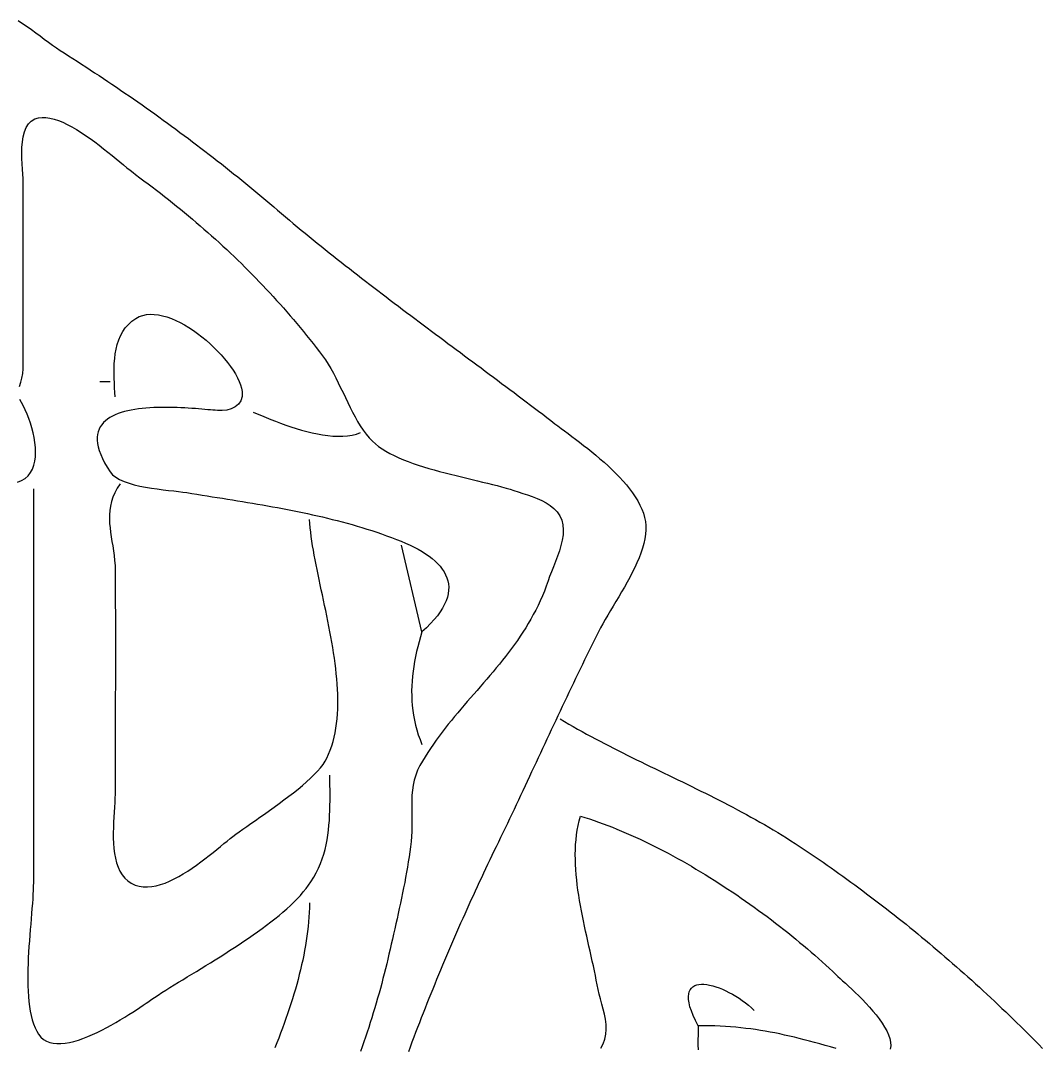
# Model space of a CAD drawing. Header units: millimetres. Extents: x 11 to 803, y 3 to 1113.
# Drawn here: x 406 to 605.9, y 908.7 to 1109.5 of the extents above; entities that cross this region are included whole.
import ezdxf

# ---------------------------------------------------------------- set-up
doc = ezdxf.new("R2010")
doc.units = ezdxf.units.MM
doc.layers.add('0_0_0', color=3, linetype='Continuous')

msp = doc.modelspace()

# ---------------------------------------------------------------- linework, layer by layer
at = {"layer": '0_0_0'}
for points in [[(405.53, 1109.51), (406.41, 1108.93), (407.28, 1108.34), (408.14, 1107.73), (408.99, 1107.11), (409.83, 1106.5), (410.66, 1105.89), (411.47, 1105.29), (412.26, 1104.71), (413.04, 1104.16), (413.79, 1103.65), (414.52, 1103.17), (415.38, 1102.62), (416.24, 1102.08), (417.1, 1101.53), (417.96, 1100.97), (418.81, 1100.42), (419.66, 1099.86), (420.51, 1099.3), (421.36, 1098.74), (422.21, 1098.18), (423.06, 1097.61), (423.9, 1097.04), (424.75, 1096.47), (425.59, 1095.9), (426.43, 1095.33), (427.27, 1094.75), (428.11, 1094.17), (428.94, 1093.59), (429.77, 1093), (430.61, 1092.42), (431.44, 1091.83), (432.27, 1091.23), (433.09, 1090.64), (433.92, 1090.04), (434.74, 1089.45), (435.57, 1088.85), (436.39, 1088.24), (437.2, 1087.64), (438.02, 1087.03), (438.84, 1086.42), (439.65, 1085.81), (440.46, 1085.19), (441.27, 1084.57), (442.08, 1083.95), (442.89, 1083.33), (443.69, 1082.71), (444.49, 1082.08), (445.29, 1081.45), (446.09, 1080.82), (446.89, 1080.18), (447.68, 1079.55), (448.48, 1078.91), (449.27, 1078.27), (450.06, 1077.62), (450.84, 1076.98), (451.63, 1076.33), (452.41, 1075.68), (453.19, 1075.02), (453.97, 1074.37), (454.75, 1073.71), (455.52, 1073.05), (456.29, 1072.4), (457.05, 1071.75), (457.82, 1071.1), (458.59, 1070.46), (459.36, 1069.81), (460.13, 1069.17), (460.91, 1068.53), (461.68, 1067.89), (462.46, 1067.26), (463.24, 1066.62), (464.02, 1065.99), (464.8, 1065.36), (465.59, 1064.73), (466.37, 1064.1), (467.16, 1063.48), (467.95, 1062.85), (468.74, 1062.23), (469.53, 1061.61), (470.32, 1060.99), (471.12, 1060.37), (471.91, 1059.75), (472.71, 1059.13), (473.51, 1058.52), (474.31, 1057.9), (475.1, 1057.29), (475.91, 1056.68), (476.71, 1056.06), (477.51, 1055.45), (478.31, 1054.84), (479.11, 1054.23), (479.92, 1053.62), (480.72, 1053.02), (481.53, 1052.41), (482.33, 1051.8), (483.14, 1051.2), (483.95, 1050.59), (484.76, 1049.99), (485.56, 1049.38), (486.37, 1048.78), (487.18, 1048.18), (487.99, 1047.57), (488.8, 1046.97), (489.61, 1046.37), (490.41, 1045.77), (491.22, 1045.16), (492.03, 1044.56), (492.84, 1043.96), (493.65, 1043.36), (494.46, 1042.76), (495.27, 1042.16), (496.08, 1041.55), (496.88, 1040.95), (497.69, 1040.35), (498.5, 1039.75), (499.3, 1039.15), (500.11, 1038.54), (500.92, 1037.94), (501.72, 1037.34), (502.53, 1036.73), (503.33, 1036.13), (504.13, 1035.52), (504.93, 1034.92), (505.74, 1034.31), (506.54, 1033.7), (507.34, 1033.1), (508.13, 1032.49), (508.93, 1031.88), (509.73, 1031.27), (510.52, 1030.66), (511.11, 1030.21), (511.74, 1029.74), (512.41, 1029.24), (513.11, 1028.72), (513.83, 1028.17), (514.58, 1027.61), (515.35, 1027.02), (516.14, 1026.41), (516.93, 1025.78), (517.73, 1025.14), (518.53, 1024.48), (519.33, 1023.8), (520.13, 1023.11), (520.91, 1022.4), (521.68, 1021.68), (522.42, 1020.94), (523.15, 1020.2), (523.84, 1019.44), (524.5, 1018.68), (525.12, 1017.91), (525.7, 1017.13), (526.24, 1016.34), (526.72, 1015.55), (527.15, 1014.75), (527.52, 1013.95), (527.83, 1013.14), (528.07, 1012.34), (528.23, 1011.53), (528.32, 1010.72), (528.33, 1009.92), (528.26, 1009.03), (528.12, 1008.14), (527.91, 1007.22), (527.65, 1006.3), (527.34, 1005.36), (526.98, 1004.42), (526.57, 1003.47), (526.13, 1002.51), (525.66, 1001.56), (525.16, 1000.6), (524.64, 999.65), (524.11, 998.7), (523.56, 997.76), (523.01, 996.82), (522.46, 995.9), (521.91, 994.99), (521.37, 994.09), (520.85, 993.21), (520.35, 992.36), (519.88, 991.52), (519.43, 990.7), (519.02, 989.92), (518.57, 989.01), (518.12, 988.1), (517.67, 987.19), (517.22, 986.28), (516.78, 985.37), (516.34, 984.46), (515.89, 983.55), (515.45, 982.64), (515.01, 981.73), (514.57, 980.82), (514.14, 979.91), (513.7, 979), (513.27, 978.08), (512.83, 977.17), (512.4, 976.26), (511.97, 975.34), (511.54, 974.43), (511.11, 973.52), (510.68, 972.6), (510.25, 971.69), (509.82, 970.77), (509.39, 969.86), (508.96, 968.95), (508.54, 968.03), (508.11, 967.12), (507.68, 966.2), (507.25, 965.29), (506.83, 964.37), (506.4, 963.46), (505.97, 962.54), (505.54, 961.63), (505.11, 960.71), (504.68, 959.8), (504.25, 958.88), (503.82, 957.97), (503.39, 957.05), (502.96, 956.14), (502.53, 955.22), (502.1, 954.31), (501.66, 953.4), (501.23, 952.48), (500.79, 951.57), (500.35, 950.65), (499.91, 949.74), (499.47, 948.83), (499.03, 947.92), (498.61, 947.06), (498.2, 946.2), (497.79, 945.34), (497.37, 944.47), (496.96, 943.6), (496.55, 942.73), (496.14, 941.86), (495.73, 940.98), (495.32, 940.1), (494.91, 939.22), (494.51, 938.33), (494.1, 937.44), (493.7, 936.55), (493.29, 935.66), (492.89, 934.76), (492.49, 933.86), (492.09, 932.96), (491.69, 932.05), (491.29, 931.15), (490.89, 930.24), (490.5, 929.33), (490.1, 928.41), (489.71, 927.5), (489.32, 926.58), (488.93, 925.66), (488.54, 924.73), (488.16, 923.81), (487.77, 922.88), (487.39, 921.95), (487.01, 921.02), (486.63, 920.09), (486.25, 919.15), (485.87, 918.22), (485.5, 917.28), (485.12, 916.34), (484.75, 915.39), (484.38, 914.45), (484.02, 913.5), (483.65, 912.56), (483.29, 911.61), (482.93, 910.66), (482.57, 909.7), (482.21, 908.75), (481.86, 907.79)], [(405.78, 1037.96), (406.08, 1038.75), (406.3, 1039.59), (406.44, 1040.47), (406.52, 1041.38), (406.56, 1042.3), (406.56, 1043.23), (406.55, 1044.15), (406.53, 1045.05), (406.52, 1045.92), (406.52, 1077.92), (406.51, 1078.64), (406.46, 1079.49), (406.4, 1080.44), (406.34, 1081.46), (406.29, 1082.52), (406.27, 1083.61), (406.29, 1084.7), (406.37, 1085.76), (406.53, 1086.77), (406.76, 1087.71), (407.1, 1088.56), (407.55, 1089.28), (408.12, 1089.85), (408.84, 1090.26), (409.52, 1090.46), (410.23, 1090.54), (410.98, 1090.53), (411.77, 1090.42), (412.58, 1090.23), (413.42, 1089.95), (414.28, 1089.6), (415.16, 1089.19), (416.05, 1088.72), (416.95, 1088.2), (417.85, 1087.63), (418.75, 1087.03), (419.65, 1086.41), (420.54, 1085.76), (421.41, 1085.1), (422.27, 1084.43), (423.1, 1083.76), (423.92, 1083.1), (424.7, 1082.46), (425.44, 1081.85), (426.15, 1081.26), (426.82, 1080.71), (427.44, 1080.21), (428.01, 1079.76), (428.52, 1079.38), (429.34, 1078.77), (430.16, 1078.17), (430.97, 1077.56), (431.78, 1076.95), (432.58, 1076.34), (433.38, 1075.72), (434.17, 1075.1), (434.96, 1074.48), (435.75, 1073.85), (436.53, 1073.22), (437.31, 1072.59), (438.08, 1071.96), (438.85, 1071.32), (439.62, 1070.67), (440.38, 1070.03), (441.14, 1069.38), (441.89, 1068.72), (442.64, 1068.06), (443.39, 1067.4), (444.13, 1066.74), (444.86, 1066.07), (445.6, 1065.39), (446.33, 1064.72), (447.05, 1064.03), (447.77, 1063.35), (448.49, 1062.66), (449.2, 1061.97), (449.91, 1061.27), (450.61, 1060.56), (451.31, 1059.86), (452.01, 1059.15), (452.7, 1058.43), (453.39, 1057.71), (454.07, 1056.99), (454.75, 1056.26), (455.43, 1055.52), (456.1, 1054.78), (456.77, 1054.04), (457.43, 1053.29), (458.09, 1052.54), (458.75, 1051.78), (459.4, 1051.02), (460.05, 1050.25), (460.69, 1049.48), (461.33, 1048.7), (461.97, 1047.91), (462.6, 1047.12), (463.22, 1046.33), (463.85, 1045.53), (464.47, 1044.73), (465.08, 1043.92), (465.65, 1043.12), (466.19, 1042.29), (466.71, 1041.42), (467.21, 1040.52), (467.69, 1039.6), (468.16, 1038.65), (468.62, 1037.7), (469.08, 1036.73), (469.54, 1035.77), (470, 1034.8), (470.47, 1033.85), (470.94, 1032.91), (471.43, 1031.99), (471.94, 1031.1), (472.46, 1030.24), (473.01, 1029.42), (473.59, 1028.64), (474.2, 1027.91), (474.84, 1027.23), (475.41, 1026.71), (476.05, 1026.21), (476.74, 1025.73), (477.48, 1025.27), (478.27, 1024.83), (479.11, 1024.41), (479.98, 1024.01), (480.89, 1023.62), (481.84, 1023.25), (482.81, 1022.9), (483.81, 1022.56), (484.83, 1022.23), (485.86, 1021.92), (486.91, 1021.61), (487.97, 1021.32), (489.04, 1021.04), (490.11, 1020.77), (491.18, 1020.5), (492.24, 1020.24), (493.29, 1019.99), (494.33, 1019.74), (495.36, 1019.5), (496.36, 1019.25), (497.35, 1019.02), (498.3, 1018.78), (499.22, 1018.54), (500.11, 1018.3), (500.96, 1018.06), (501.76, 1017.82), (502.52, 1017.58), (503.36, 1017.3), (504.25, 1017.03), (505.17, 1016.73), (506.1, 1016.41), (507.03, 1016.05), (507.94, 1015.65), (508.8, 1015.2), (509.6, 1014.68), (510.33, 1014.09), (510.96, 1013.42), (511.48, 1012.65), (511.87, 1011.79), (512.09, 1010.88), (512.16, 1009.91), (512.11, 1008.91), (511.95, 1007.88), (511.71, 1006.83), (511.39, 1005.77), (511.03, 1004.72), (510.64, 1003.68), (510.24, 1002.67), (509.85, 1001.7), (509.49, 1000.78), (509.18, 999.92), (508.83, 998.91), (508.46, 997.93), (508.07, 996.97), (507.65, 996.03), (507.22, 995.1), (506.77, 994.2), (506.3, 993.31), (505.82, 992.43), (505.32, 991.57), (504.81, 990.73), (504.28, 989.9), (503.74, 989.08), (503.19, 988.27), (502.63, 987.48), (502.05, 986.69), (501.47, 985.92), (500.88, 985.15), (500.28, 984.39), (499.67, 983.64), (499.05, 982.89), (498.44, 982.15), (497.81, 981.41), (497.19, 980.68), (496.56, 979.95), (495.92, 979.22), (495.29, 978.49), (494.66, 977.77), (494.02, 977.04), (493.39, 976.31), (492.76, 975.58), (492.13, 974.85), (491.51, 974.11), (490.89, 973.36), (490.28, 972.62), (489.67, 971.86), (489.07, 971.1), (488.48, 970.33), (487.9, 969.55), (487.32, 968.76), (486.76, 967.96), (486.21, 967.15), (485.67, 966.33), (485.14, 965.5), (484.63, 964.65), (484.13, 963.79), (483.67, 962.87), (483.3, 961.93), (483.02, 960.97), (482.81, 959.99), (482.67, 959.01), (482.57, 958.01), (482.52, 957), (482.51, 955.99), (482.51, 954.97), (482.52, 953.95), (482.54, 952.94), (482.54, 951.92), (482.53, 950.91), (482.48, 949.91), (482.4, 948.92), (482.28, 947.93), (482.15, 946.94), (482.01, 945.94), (481.85, 944.94), (481.69, 943.94), (481.52, 942.93), (481.33, 941.92), (481.14, 940.91), (480.94, 939.9), (480.74, 938.88), (480.53, 937.87), (480.31, 936.86), (480.09, 935.85), (479.87, 934.84), (479.65, 933.83), (479.42, 932.83), (479.19, 931.83), (478.97, 930.84), (478.74, 929.85), (478.51, 928.86), (478.29, 927.89), (478.07, 926.92), (477.85, 925.96), (477.62, 925), (477.39, 924.04), (477.15, 923.08), (476.9, 922.12), (476.65, 921.16), (476.39, 920.21), (476.12, 919.25), (475.85, 918.3), (475.57, 917.34), (475.29, 916.39), (475, 915.44), (474.7, 914.48), (474.4, 913.53), (474.1, 912.58), (473.79, 911.63), (473.47, 910.68), (473.15, 909.74), (472.83, 908.79), (472.5, 907.84)], [(424.52, 1035.92), (424.47, 1036.78), (424.42, 1037.68), (424.37, 1038.61), (424.33, 1039.55), (424.31, 1040.51), (424.32, 1041.47), (424.35, 1042.43), (424.43, 1043.39), (424.54, 1044.33), (424.71, 1045.26), (424.93, 1046.16), (425.21, 1047.03), (425.57, 1047.87), (426, 1048.66), (426.5, 1049.4), (427.1, 1050.08), (427.79, 1050.7), (428.58, 1051.26), (429.23, 1051.59), (429.92, 1051.84), (430.64, 1051.99), (431.4, 1052.05), (432.18, 1052.03), (432.99, 1051.94), (433.81, 1051.77), (434.65, 1051.53), (435.51, 1051.23), (436.37, 1050.86), (437.23, 1050.44), (438.1, 1049.97), (438.96, 1049.45), (439.81, 1048.89), (440.65, 1048.29), (441.48, 1047.66), (442.29, 1046.99), (443.07, 1046.3), (443.83, 1045.59), (444.55, 1044.86), (445.25, 1044.12), (445.9, 1043.37), (446.51, 1042.62), (447.07, 1041.86), (447.58, 1041.12), (448.04, 1040.38), (448.43, 1039.65), (448.77, 1038.94), (449.04, 1038.26), (449.24, 1037.6), (449.36, 1036.97), (449.37, 1035.96), (449.13, 1035.12), (448.66, 1034.45), (448.01, 1033.93), (447.23, 1033.56), (446.36, 1033.32), (445.44, 1033.22), (444.52, 1033.23), (444.11, 1033.27), (443.65, 1033.31), (443.16, 1033.35), (442.63, 1033.4), (442.07, 1033.45), (441.47, 1033.5), (440.85, 1033.55), (440.2, 1033.6), (439.52, 1033.65), (438.83, 1033.69), (438.12, 1033.73), (437.39, 1033.77), (436.65, 1033.8), (435.89, 1033.82), (435.13, 1033.84), (434.37, 1033.84), (433.6, 1033.84), (432.83, 1033.83), (432.06, 1033.8), (431.3, 1033.76), (430.55, 1033.7), (429.8, 1033.63), (429.07, 1033.55), (428.35, 1033.44), (427.66, 1033.32), (426.98, 1033.18), (426.32, 1033.02), (425.69, 1032.83), (425.09, 1032.63), (424.52, 1032.4), (423.98, 1032.14), (423.48, 1031.86), (423.02, 1031.56), (422.6, 1031.22), (422.22, 1030.86), (421.89, 1030.46), (421.61, 1030.04), (421.38, 1029.58), (421.2, 1029.09), (421.08, 1028.57), (421.02, 1028.01), (421.02, 1027.42), (421.08, 1026.78), (421.21, 1026.11), (421.41, 1025.4), (421.69, 1024.66), (422.03, 1023.86), (422.46, 1023.03), (422.96, 1022.15), (423.55, 1021.23), (424.03, 1020.68), (424.65, 1020.18), (425.4, 1019.74), (426.27, 1019.35), (427.23, 1019.02), (428.26, 1018.72), (429.35, 1018.47), (430.47, 1018.25), (431.62, 1018.05), (432.76, 1017.89), (433.88, 1017.74), (434.96, 1017.62), (435.98, 1017.5), (436.93, 1017.39), (437.78, 1017.28), (438.52, 1017.17), (439.52, 1017.01), (440.52, 1016.85), (441.52, 1016.69), (442.51, 1016.53), (443.5, 1016.37), (444.5, 1016.22), (445.49, 1016.06), (446.48, 1015.9), (447.46, 1015.74), (448.45, 1015.58), (449.43, 1015.42), (450.42, 1015.26), (451.4, 1015.1), (452.38, 1014.93), (453.36, 1014.76), (454.34, 1014.59), (455.32, 1014.42), (456.3, 1014.24), (457.27, 1014.06), (458.25, 1013.87), (459.22, 1013.68), (460.2, 1013.48), (461.17, 1013.28), (462.14, 1013.07), (463.11, 1012.86), (464.08, 1012.64), (465.05, 1012.42), (466.02, 1012.19), (466.99, 1011.95), (467.96, 1011.7), (468.92, 1011.45), (469.89, 1011.18), (470.85, 1010.91), (471.82, 1010.63), (472.78, 1010.35), (473.75, 1010.05), (474.71, 1009.74), (475.67, 1009.42), (476.64, 1009.09), (477.6, 1008.75), (478.56, 1008.4), (479.52, 1008.04), (480.44, 1007.68), (481.33, 1007.3), (482.19, 1006.91), (483.01, 1006.51), (483.79, 1006.09), (484.54, 1005.66), (485.24, 1005.21), (485.9, 1004.75), (486.52, 1004.28), (487.09, 1003.79), (487.61, 1003.28), (488.07, 1002.77), (488.49, 1002.23), (488.85, 1001.68), (489.15, 1001.12), (489.39, 1000.54), (489.58, 999.94), (489.69, 999.33), (489.75, 998.71), (489.73, 998.07), (489.65, 997.41), (489.49, 996.73), (489.26, 996.04), (488.95, 995.34), (488.57, 994.61), (488.11, 993.87), (487.56, 993.11), (486.93, 992.34), (486.22, 991.55), (485.42, 990.74), (484.52, 989.92), (480.52, 1006.92)], [(421.52, 1038.92), (423.52, 1038.92)], [(405.44, 1019.19), (406.21, 1019.52), (406.9, 1019.94), (407.49, 1020.47), (407.96, 1021.08), (408.34, 1021.76), (408.62, 1022.52), (408.81, 1023.33), (408.92, 1024.19), (408.95, 1025.09), (408.92, 1026.02), (408.82, 1026.97), (408.67, 1027.93), (408.47, 1028.89), (408.22, 1029.84), (407.94, 1030.77), (407.63, 1031.67), (407.3, 1032.53), (406.95, 1033.35), (406.59, 1034.1), (406.23, 1034.79), (405.87, 1035.39)], [(451.52, 1032.92), (452.32, 1032.58), (453.16, 1032.23), (454.04, 1031.87), (454.95, 1031.5), (455.9, 1031.13), (456.87, 1030.76), (457.87, 1030.4), (458.88, 1030.05), (459.91, 1029.72), (460.94, 1029.41), (461.98, 1029.13), (463.03, 1028.87), (464.06, 1028.65), (465.09, 1028.46), (466.11, 1028.32), (467.11, 1028.23), (468.09, 1028.19), (469.05, 1028.2), (469.97, 1028.28), (470.86, 1028.42), (471.72, 1028.63), (472.52, 1028.92)], [(425.52, 1018.92), (424.94, 1018.02), (424.46, 1017.14), (424.08, 1016.27), (423.8, 1015.41), (423.59, 1014.55), (423.47, 1013.7), (423.4, 1012.85), (423.4, 1012), (423.44, 1011.14), (423.52, 1010.28), (423.63, 1009.41), (423.76, 1008.54), (423.9, 1007.64), (424.05, 1006.74), (424.19, 1005.82), (424.32, 1004.88), (424.42, 1003.91), (424.49, 1002.93), (424.52, 1001.92), (424.53, 1000.92), (424.54, 999.92), (424.54, 998.92), (424.54, 997.92), (424.55, 996.92), (424.55, 995.92), (424.55, 994.92), (424.56, 993.92), (424.56, 992.92), (424.56, 991.92), (424.56, 990.92), (424.56, 989.92), (424.56, 988.92), (424.56, 987.92), (424.56, 986.92), (424.56, 985.92), (424.56, 984.92), (424.56, 983.92), (424.56, 982.92), (424.56, 981.92), (424.56, 980.92), (424.56, 979.92), (424.56, 978.92), (424.55, 977.92), (424.55, 976.92), (424.55, 975.92), (424.55, 974.92), (424.55, 973.92), (424.54, 972.92), (424.54, 971.92), (424.54, 970.92), (424.54, 969.92), (424.54, 968.92), (424.53, 967.92), (424.53, 966.92), (424.53, 965.92), (424.53, 964.92), (424.53, 963.92), (424.53, 962.92), (424.53, 961.92), (424.52, 960.92), (424.52, 959.92), (424.52, 958.92), (424.51, 958.19), (424.48, 957.4), (424.43, 956.54), (424.37, 955.64), (424.31, 954.69), (424.25, 953.71), (424.2, 952.7), (424.17, 951.67), (424.15, 950.64), (424.16, 949.61), (424.21, 948.59), (424.29, 947.58), (424.41, 946.61), (424.58, 945.66), (424.81, 944.76), (425.1, 943.92), (425.46, 943.13), (425.89, 942.42), (426.4, 941.78), (426.99, 941.23), (427.67, 940.78), (428.42, 940.43), (429.2, 940.2), (430, 940.08), (430.83, 940.05), (431.67, 940.12), (432.53, 940.28), (433.4, 940.51), (434.28, 940.81), (435.17, 941.18), (436.06, 941.61), (436.95, 942.08), (437.84, 942.6), (438.71, 943.15), (439.58, 943.73), (440.44, 944.33), (441.28, 944.95), (442.09, 945.57), (442.89, 946.19), (443.66, 946.8), (444.39, 947.4), (445.1, 947.98), (445.77, 948.53), (446.4, 949.04), (446.98, 949.5), (447.52, 949.92), (448.11, 950.35), (448.77, 950.83), (449.49, 951.34), (450.26, 951.88), (451.08, 952.45), (451.94, 953.05), (452.84, 953.68), (453.75, 954.32), (454.69, 954.99), (455.64, 955.67), (456.59, 956.36), (457.53, 957.07), (458.47, 957.78), (459.39, 958.49), (460.28, 959.21), (461.13, 959.92), (461.95, 960.63), (462.72, 961.33), (463.43, 962.03), (464.09, 962.7), (464.67, 963.37), (465.17, 964.01), (465.59, 964.63), (465.92, 965.23), (466.27, 966.01), (466.59, 966.82), (466.88, 967.64), (467.13, 968.48), (467.34, 969.34), (467.53, 970.22), (467.69, 971.11), (467.82, 972.02), (467.92, 972.94), (467.99, 973.88), (468.04, 974.82), (468.06, 975.78), (468.07, 976.75), (468.05, 977.73), (468.01, 978.72), (467.95, 979.72), (467.87, 980.73), (467.77, 981.74), (467.66, 982.76), (467.53, 983.78), (467.39, 984.81), (467.24, 985.84), (467.08, 986.87), (466.9, 987.91), (466.72, 988.94), (466.52, 989.98), (466.33, 991.02), (466.12, 992.05), (465.91, 993.08), (465.7, 994.11), (465.48, 995.13), (465.27, 996.15), (465.05, 997.17), (464.83, 998.17), (464.62, 999.17), (464.41, 1000.16), (464.21, 1001.14), (464.01, 1002.12), (463.82, 1003.08), (463.63, 1004.03), (463.46, 1004.96), (463.29, 1005.89), (463.14, 1006.8), (463, 1007.69), (462.87, 1008.57), (462.76, 1009.44), (462.66, 1010.28), (462.58, 1011.11), (462.52, 1011.92)], [(408.52, 1017.92), (408.52, 940.92), (408.51, 940.19), (408.49, 939.41), (408.45, 938.58), (408.39, 937.7), (408.33, 936.79), (408.25, 935.83), (408.17, 934.84), (408.09, 933.83), (408, 932.78), (407.91, 931.72), (407.82, 930.64), (407.74, 929.54), (407.66, 928.43), (407.59, 927.32), (407.53, 926.2), (407.48, 925.09), (407.44, 923.98), (407.43, 922.88), (407.42, 921.79), (407.44, 920.73), (407.48, 919.68), (407.55, 918.66), (407.64, 917.66), (407.76, 916.7), (407.91, 915.78), (408.09, 914.9), (408.3, 914.06), (408.56, 913.27), (408.85, 912.53), (409.18, 911.85), (409.55, 911.23), (410, 910.68), (410.51, 910.23), (411.08, 909.89), (411.72, 909.64), (412.4, 909.48), (413.13, 909.41), (413.9, 909.41), (414.71, 909.49), (415.56, 909.63), (416.43, 909.84), (417.32, 910.1), (418.23, 910.42), (419.15, 910.78), (420.08, 911.17), (421.01, 911.6), (421.94, 912.06), (422.86, 912.54), (423.77, 913.04), (424.66, 913.55), (425.53, 914.06), (426.38, 914.57), (427.18, 915.08), (427.96, 915.57), (428.69, 916.05), (429.37, 916.5), (430, 916.92), (430.57, 917.31), (431.08, 917.66), (431.52, 917.97), (432.21, 918.43), (432.93, 918.9), (433.67, 919.38), (434.44, 919.87), (435.24, 920.37), (436.05, 920.88), (436.89, 921.4), (437.75, 921.92), (438.62, 922.46), (439.51, 923), (440.41, 923.55), (441.33, 924.11), (442.25, 924.67), (443.17, 925.24), (444.11, 925.82), (445.04, 926.41), (445.98, 927), (446.91, 927.6), (447.85, 928.2), (448.77, 928.81), (449.69, 929.42), (450.6, 930.04), (451.5, 930.66), (452.39, 931.29), (453.26, 931.92), (454.12, 932.56), (454.96, 933.2), (455.77, 933.84), (456.57, 934.49), (457.34, 935.13), (458.08, 935.79), (458.79, 936.44), (459.47, 937.1), (460.12, 937.75), (460.74, 938.41), (461.32, 939.07), (461.86, 939.74), (462.36, 940.4), (462.82, 941.06), (463.36, 941.94), (463.85, 942.82), (464.28, 943.72), (464.67, 944.62), (465.01, 945.53), (465.31, 946.45), (465.56, 947.38), (465.78, 948.31), (465.97, 949.26), (466.12, 950.2), (466.24, 951.16), (466.34, 952.12), (466.41, 953.08), (466.47, 954.05), (466.5, 955.03), (466.53, 956), (466.54, 956.98), (466.54, 957.97), (466.54, 958.95), (466.53, 959.94), (466.53, 960.93), (466.52, 961.92)], [(484.52, 989.92), (484.23, 988.96), (483.96, 988), (483.71, 987.04), (483.48, 986.08), (483.27, 985.12), (483.08, 984.16), (482.92, 983.2), (482.78, 982.24), (482.67, 981.28), (482.58, 980.32), (482.53, 979.36), (482.5, 978.4), (482.51, 977.44), (482.55, 976.48), (482.62, 975.53), (482.72, 974.57), (482.86, 973.62), (483.04, 972.66), (483.26, 971.71), (483.51, 970.76), (483.81, 969.81), (484.14, 968.86), (484.52, 967.92)], [(511.52, 972.92), (512.38, 972.41), (513.24, 971.91), (514.11, 971.41), (514.97, 970.92), (515.85, 970.44), (516.72, 969.96), (517.59, 969.48), (518.47, 969.01), (519.35, 968.55), (520.24, 968.09), (521.12, 967.63), (522.01, 967.17), (522.9, 966.72), (523.79, 966.27), (524.68, 965.83), (525.58, 965.38), (526.47, 964.94), (527.37, 964.5), (528.27, 964.07), (529.17, 963.63), (530.07, 963.19), (530.96, 962.76), (531.87, 962.32), (532.77, 961.89), (533.67, 961.45), (534.57, 961.01), (535.47, 960.58), (536.37, 960.14), (537.27, 959.7), (538.17, 959.26), (539.07, 958.81), (539.96, 958.37), (540.86, 957.92), (541.76, 957.47), (542.65, 957.01), (543.54, 956.56), (544.43, 956.1), (545.32, 955.63), (546.21, 955.16), (547.1, 954.69), (547.98, 954.21), (548.86, 953.72), (549.74, 953.23), (550.62, 952.74), (551.49, 952.24), (552.36, 951.73), (553.23, 951.21), (554.1, 950.69), (554.96, 950.16), (555.82, 949.63), (556.67, 949.08), (557.52, 948.53), (558.3, 948.02), (559.08, 947.51), (559.86, 946.99), (560.63, 946.47), (561.41, 945.94), (562.19, 945.41), (562.96, 944.87), (563.74, 944.33), (564.52, 943.79), (565.29, 943.24), (566.07, 942.69), (566.85, 942.14), (567.62, 941.58), (568.4, 941.02), (569.17, 940.45), (569.94, 939.88), (570.72, 939.31), (571.49, 938.73), (572.27, 938.15), (573.04, 937.56), (573.81, 936.97), (574.58, 936.38), (575.35, 935.78), (576.12, 935.18), (576.89, 934.58), (577.66, 933.97), (578.42, 933.36), (579.19, 932.75), (579.96, 932.13), (580.72, 931.51), (581.48, 930.88), (582.25, 930.25), (583.01, 929.62), (583.77, 928.99), (584.53, 928.35), (585.28, 927.71), (586.04, 927.06), (586.8, 926.41), (587.55, 925.76), (588.3, 925.11), (589.05, 924.45), (589.8, 923.79), (590.55, 923.13), (591.3, 922.46), (592.05, 921.79), (592.79, 921.11), (593.53, 920.44), (594.27, 919.76), (595.01, 919.08), (595.75, 918.39), (596.49, 917.7), (597.22, 917.01), (597.95, 916.31), (598.68, 915.62), (599.41, 914.92), (600.14, 914.21), (600.86, 913.51), (601.58, 912.8), (602.3, 912.09), (603.02, 911.37), (603.74, 910.66), (604.45, 909.94), (605.17, 909.21), (605.88, 908.49)], [(519.5, 908.53), (519.98, 909.39), (520.31, 910.3), (520.5, 911.24), (520.57, 912.2), (520.53, 913.18), (520.41, 914.17), (520.23, 915.17), (519.99, 916.17), (519.73, 917.16), (519.46, 918.14), (519.2, 919.09), (518.97, 920.02), (518.78, 920.92), (518.61, 921.82), (518.43, 922.73), (518.24, 923.66), (518.04, 924.6), (517.83, 925.55), (517.62, 926.5), (517.41, 927.47), (517.19, 928.44), (516.97, 929.42), (516.75, 930.41), (516.53, 931.4), (516.31, 932.4), (516.1, 933.4), (515.9, 934.4), (515.7, 935.41), (515.52, 936.41), (515.34, 937.42), (515.18, 938.43), (515.03, 939.44), (514.9, 940.44), (514.78, 941.45), (514.68, 942.45), (514.61, 943.44), (514.55, 944.43), (514.52, 945.42), (514.51, 946.4), (514.53, 947.37), (514.58, 948.34), (514.65, 949.29), (514.76, 950.24), (514.9, 951.18), (515.07, 952.1), (515.28, 953.01), (515.52, 953.92), (516.4, 953.64), (517.29, 953.36), (518.18, 953.06), (519.07, 952.74), (519.96, 952.42), (520.86, 952.08), (521.76, 951.73), (522.66, 951.36), (523.57, 950.99), (524.47, 950.6), (525.38, 950.2), (526.29, 949.79), (527.2, 949.37), (528.11, 948.94), (529.03, 948.49), (529.94, 948.04), (530.85, 947.58), (531.76, 947.11), (532.67, 946.63), (533.58, 946.14), (534.49, 945.64), (535.4, 945.13), (536.31, 944.62), (537.21, 944.09), (538.11, 943.56), (539.01, 943.02), (539.91, 942.48), (540.8, 941.93), (541.69, 941.37), (542.58, 940.8), (543.46, 940.23), (544.34, 939.65), (545.22, 939.07), (546.09, 938.48), (546.95, 937.89), (547.81, 937.29), (548.67, 936.69), (549.51, 936.09), (550.36, 935.48), (551.19, 934.86), (552.02, 934.25), (552.85, 933.63), (553.66, 933), (554.47, 932.38), (555.27, 931.75), (556.06, 931.12), (556.85, 930.49), (557.62, 929.86), (558.39, 929.22), (559.15, 928.59), (559.9, 927.95), (560.64, 927.32), (561.37, 926.68), (562.09, 926.04), (562.8, 925.41), (563.5, 924.77), (564.18, 924.14), (564.86, 923.51), (565.52, 922.88), (565.87, 922.55), (566.29, 922.17), (566.79, 921.72), (567.34, 921.22), (567.94, 920.66), (568.59, 920.06), (569.26, 919.42), (569.96, 918.75), (570.66, 918.04), (571.36, 917.31), (572.06, 916.56), (572.73, 915.79), (573.37, 915.01), (573.97, 914.23), (574.52, 913.44), (575.01, 912.66), (575.43, 911.89), (575.77, 911.13), (576.01, 910.39), (576.16, 909.68), (576.19, 908.99), (576.11, 908.34)], [(462.52, 936.92), (462.5, 936), (462.47, 935.08), (462.41, 934.16), (462.34, 933.23), (462.25, 932.3), (462.15, 931.37), (462.03, 930.44), (461.89, 929.5), (461.74, 928.57), (461.57, 927.63), (461.39, 926.68), (461.2, 925.74), (460.99, 924.79), (460.77, 923.84), (460.53, 922.9), (460.29, 921.95), (460.03, 920.99), (459.76, 920.04), (459.48, 919.09), (459.19, 918.14), (458.89, 917.18), (458.57, 916.23), (458.25, 915.27), (457.92, 914.32), (457.58, 913.36), (457.24, 912.41), (456.88, 911.45), (456.52, 910.5), (456.15, 909.55), (455.78, 908.59)], [(538.52, 912.92), (537.99, 913.96), (537.55, 914.93), (537.21, 915.82), (536.94, 916.62), (536.77, 917.36), (536.67, 918.02), (536.64, 918.6), (536.69, 919.12), (536.81, 919.57), (536.98, 919.96), (537.22, 920.28), (537.51, 920.54), (537.86, 920.75), (538.25, 920.89), (538.68, 920.99), (539.16, 921.03), (539.67, 921.02), (540.21, 920.96), (540.78, 920.86), (541.38, 920.72), (541.99, 920.53), (542.62, 920.31), (543.27, 920.05), (543.92, 919.76), (544.57, 919.43), (545.23, 919.07), (545.89, 918.69), (546.53, 918.28), (547.17, 917.84), (547.79, 917.39), (548.39, 916.91), (548.97, 916.42), (549.52, 915.92)], [(565.52, 908.46), (564.44, 908.77), (563.37, 909.07), (562.33, 909.36), (561.3, 909.64), (560.3, 909.91), (559.3, 910.16), (558.32, 910.41), (557.35, 910.65), (556.39, 910.88), (555.44, 911.09), (554.49, 911.3), (553.55, 911.49), (552.6, 911.67), (551.66, 911.84), (550.72, 912), (549.77, 912.15), (548.81, 912.28), (547.85, 912.4), (546.88, 912.51), (545.89, 912.61), (544.89, 912.69), (543.88, 912.76), (542.85, 912.82), (541.8, 912.86), (540.73, 912.9), (539.64, 912.91), (538.52, 912.92), (538.52, 912.03), (538.51, 911.11), (538.5, 910.15), (538.5, 909.18), (538.52, 908.19)]]:
    msp.add_lwpolyline(points, dxfattribs=at)

doc.saveas('drawing.dxf')
